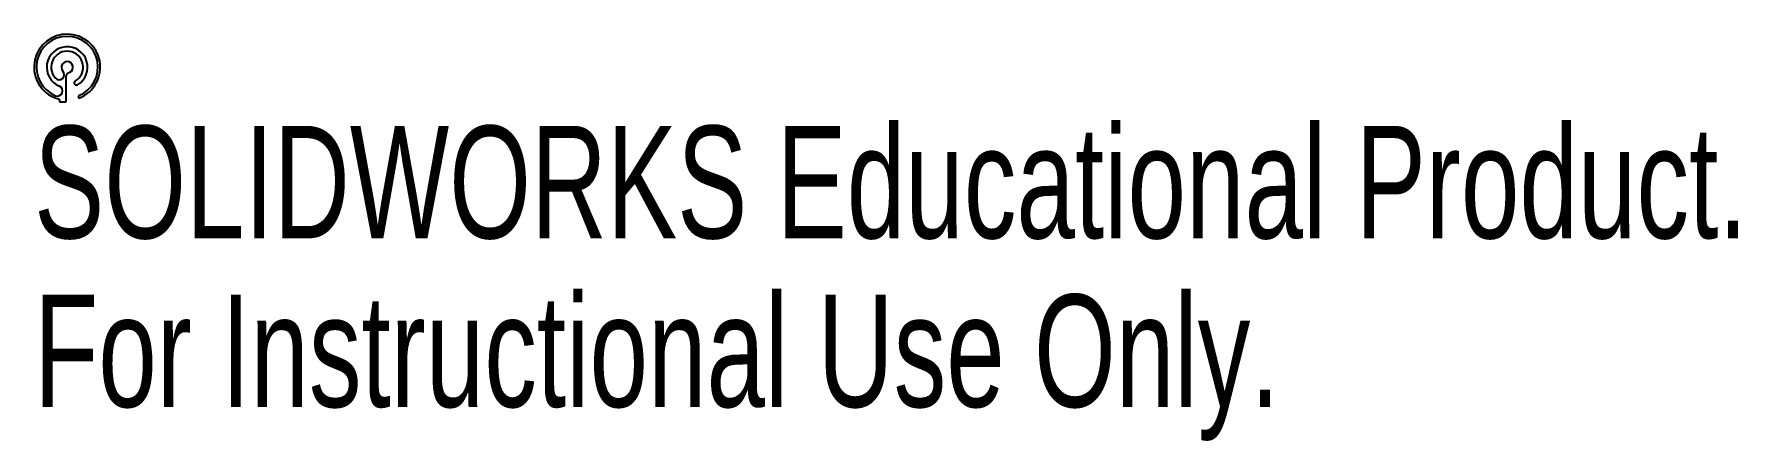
# Model space of a CAD drawing. Header units: millimetres. Extents: x 0.1 to 73.3, y -14.6 to 2.9.
import ezdxf

# ---------------------------------------------------------------- set-up
doc = ezdxf.new("R2010")
doc.units = ezdxf.units.MM
doc.styles.add('SLDTEXTSTYLE0', font='TXT', dxfattribs={"width": 0.7})

msp = doc.modelspace()

# ---------------------------------------------------------------- linework, layer by layer
at = {"color": 7, "linetype": 'Continuous', "lineweight": 25}
for p, q in [((1.437, 1.054), (1.437, 0)), ((1.187, 0), (1.187, 0.069)), ((1.437, 0), (1.187, 0))]:
    msp.add_line(p, q, dxfattribs=at)
for centre, radius, start, end in [((1.5, 1.5), 1.423, 292.45762, 245.45947), ((1.5, 1.5), 1.323, 292.45762, 247.67763), ((1.5, 1.5), 0.879, 300.73905, 247.67763), ((1.5, 1.5), 0.689, 300.73905, 222.20035), ((1.5, 1.5), 0.245, 280.14657, 222.20035), ((1.154, 1.186), 0.222, 222.20035, 42.20035), ((1.686, 1.054), 0.249, 124.87114, 180), ((1.901, 0.826), 0.095, 120.73905, 300.73905), ((1.28, 1.018), 0.893, 245.45947, 260.24821), ((1.082, 0.482), 0.222, 247.67763, 67.67763), ((1.117, 0.069), 0.0696, 0, 80.24821), ((2.024, 0.231), 0.05, 112.45762, 292.45762)]:
    msp.add_arc(centre, radius, start, end, dxfattribs=at)

# ---------------------------------------------------------------- texts
at = {"color": 7, "linetype": 'Continuous', "char_height": 4.83362, "attachment_point": 1, "style": 'SLDTEXTSTYLE0'}
for s, insert in [('SOLIDWORKS Educational Product.', (0.077, -1.02)), ('For Instructional Use Only.', (0.077, -8.27))]:
    msp.add_mtext(s, dxfattribs=dict(at, insert=insert))

doc.saveas('drawing.dxf')
